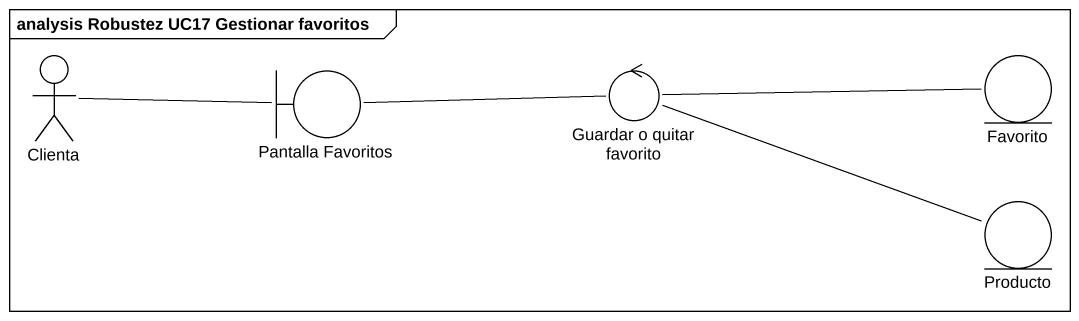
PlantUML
@startuml
mainframe analysis Robustez UC17 Gestionar favoritos
actor Clienta
boundary "Pantalla Favoritos" as Pantalla_Favoritos
control "Guardar o quitar favorito" as Guardar_o_quitar_favorito
entity Favorito
entity Producto
Clienta -right- Pantalla_Favoritos
Pantalla_Favoritos -right- Guardar_o_quitar_favorito
Guardar_o_quitar_favorito -right- Favorito
Guardar_o_quitar_favorito -right- Producto
@enduml
